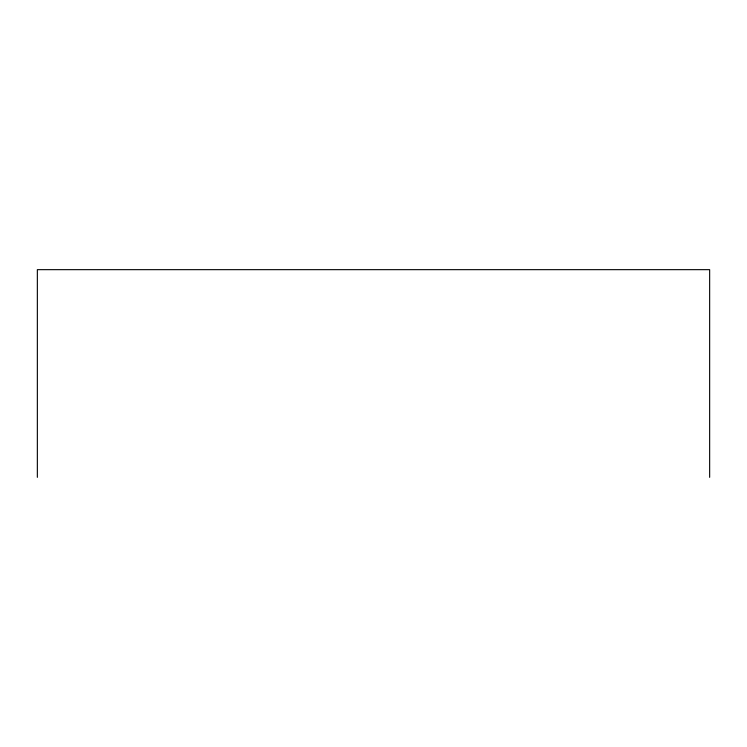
<?xml version="1.0" encoding="UTF-8"?>
<svg xmlns="http://www.w3.org/2000/svg" width="747" height="747" viewBox="0 0 747 747"><rect width="100%" height="100%" fill="white"/><g stroke="black" fill="none" stroke-linecap="round" stroke-linejoin="round"><path stroke-width="1.12" d="M709.65 477.342L709.65 269.658L37.35 269.658L37.35 477.342"/></g></svg>
